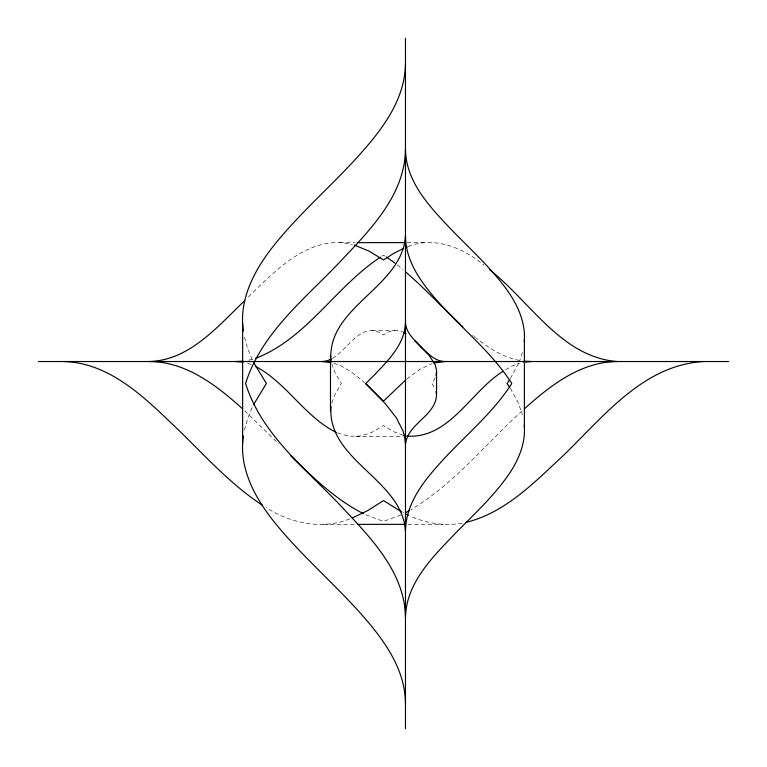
<?xml version="1.0" encoding="UTF-8"?>
<svg xmlns="http://www.w3.org/2000/svg" width="767" height="767" viewBox="0 0 767 767"><rect width="100%" height="100%" fill="white"/><g stroke="black" fill="none" stroke-linecap="round" stroke-linejoin="round"><path stroke-width="0.58" stroke-dasharray="3.83 2.88" d="M244.395 430.153L247.655 418.494L252.285 407.248M331.737 403.068L335.198 393.864L341.42 383.5L335.198 373.136L331.737 363.932M522.404 352.475L519.729 360.682M435.234 377.776L432.022 383.5L435.234 389.224M518.597 363.424L510.285 378.706M248.431 296.925C275.487 270.358 310.194 233.734 352.475 244.596M522.212 410.834C485.444 444.045 453.93 484.15 410.882 509.758M406.874 378.908L420.23 369.138L432.147 363.558M381.966 256.188L383.5 255.21L385.801 256.667M332.466 358.4C348.084 349.455 362.446 319.12 383.5 334.978C388.821 330.874 396.271 328.88 402.579 331.919M505.52 369.752L512.423 365.955L519.326 363.28M400.844 514.973L383.5 521.416L365.245 514.561M408.14 246.581C434.534 235.805 463.345 247.99 483.891 265.142M349.762 518.904C322.015 530.083 290.501 523.305 266.034 507.524M252.276 359.349L247.674 360.413M462.233 523.132C444.524 526.469 426.03 523.295 409.741 515.865M337.461 432.952L348.966 436.222L359.905 436.097L371.41 432.607L383.5 425.58L393.289 431.514L402.493 435.11M339.695 242.621L355.083 242.621M407.181 242.621L427.305 242.621M372.053 330.452L394.947 330.452M355.878 436.509L402.896 436.509M323.521 524.36L354.402 524.36M407.852 524.36L443.479 524.36M519.326 360.413C503.238 357.288 489.03 348.266 476.355 338.257M333.894 363.261C345.591 366.847 355.409 374.641 364.421 382.656M247.674 363.28L251.125 364.469M402.867 512.538L403.49 512.864M397.316 264.922L403.068 269.591M475.588 337.653L473.862 336.262M472.712 335.313L473.287 335.783M244.788 410.834L278.555 443.7M510.285 388.294L517.783 401.755L522.404 414.525M252.285 359.752L247.655 348.506L244.395 336.847"/><path stroke-width="1.15" d="M414.506 340.471L429.098 355.361L435.272 364.9L436.557 370.624L436.548 394.947C435.464 416.232 407.373 423.547 405.475 444.553L404.88 437.871L403.126 431.198L396.357 417.842L385.197 403.528L365.84 383.5L375.331 373.96M405.475 63.584C405.101 101.167 380.125 132.125 356.109 158.558C330.424 186.534 301.757 211.73 277.51 241.039C256.792 265.804 238.278 297.471 243.36 331.018M243.36 435.982C238.134 470.689 257.99 503.152 279.591 528.463C304.854 558.424 334.527 584.253 360.634 613.437C382.954 638.595 405.225 668.23 405.475 703.416M330.999 406.52C326.847 460.43 401.889 479.097 405.475 530.841C405.877 501.819 425.743 478.56 444.467 458.321C467.324 433.767 493.574 411.984 511.79 383.5C492.126 352.81 463.268 329.868 439.165 302.927C422.454 284.212 405.695 262.4 405.475 236.159C401.889 287.893 326.847 306.57 330.999 360.48M524.264 341.516C525.961 322.236 517.14 303.78 505.99 288.593C490.257 267.127 470.382 249.227 451.936 230.186C430.747 207.867 406.136 182.642 405.475 149.872C404.612 194.626 371.151 228.911 342.303 259.39C306.79 297.5 261.739 331.862 245.584 383.5C262.333 436.787 309.532 471.695 345.84 511.263C373.558 540.725 404.746 574.167 405.475 617.128C406.328 582.527 433.163 556.564 455.521 533.17C473.392 514.916 492.414 497.486 507.294 476.585C517.811 461.82 525.894 443.988 524.264 425.484M436.548 372.053L436.03 375.389M253.503 404.746L266.408 383.5L253.503 362.254M509.691 379.617L507.035 383.5L509.691 387.383M375.801 373.481C389.329 359.253 404.995 343.386 405.475 322.447C405.839 332.686 414.372 339.896 420.93 346.77M244.788 300.568C217.857 326.196 189.986 359.953 149.872 361.525C186.458 361.871 216.649 385.494 242.593 408.84M524.407 408.84C550.351 385.494 580.542 361.871 617.128 361.525C561.089 357.077 530.141 301.22 489.365 269.591M405.916 379.713L383.5 401.16L365.38 383.519M503.21 371.247C470.957 390.949 449.807 438.868 407.095 436.097M380.432 257.175C335.486 286.685 307.097 338.333 255.727 358.333M405.398 512.749L409.051 510.793M331.037 359.215L326.742 360.931L322.447 361.525L331.037 362.503M403.576 248.403L393.538 253.493L383.5 259.965L368.898 251.001L354.296 245.095M405.398 247.636L407.229 246.926M352.254 517.965L367.882 510.515L383.5 500.592L401.62 511.886M434.055 362.983L444.553 361.525C434.793 361.219 427.737 353.309 421.179 347.02M465.981 522.365C500.841 513.967 528.108 488.637 553.458 464.716C597.886 424.669 638.422 365.437 703.416 361.525M523.928 362.158L530.841 361.525L523.928 361.123M243.072 361.123L236.159 361.525L243.072 362.158M357.451 242.621L404.813 242.621M38.35 361.525L728.65 361.525M357.959 524.36L405.475 524.36M63.584 361.525C111.052 362.733 146.535 399.511 178.558 430.047C205.479 456.317 231.02 484.686 262.697 505.434M405.944 435.905L403.643 435.407M336.301 432.444C304.662 416.769 286.829 383.011 255.727 366.511M408.495 515.299L405.992 514.111M363.424 513.65C337.701 500.698 316.445 480.708 295.889 460.89M404.008 332.59L405.916 333.664M386.568 257.175L395.015 263.148M405.369 271.537L420.335 285.209L460.622 324.681M461.772 325.735L462.923 326.79M295.285 460.296L292.85 457.909M290.415 455.512L292.237 457.314M436.03 391.611L436.548 394.947M524.379 339.695L524.379 427.305M405.475 38.35L405.475 728.65M330.491 355.878L330.491 411.122M242.64 323.521L242.64 443.479"/></g></svg>
